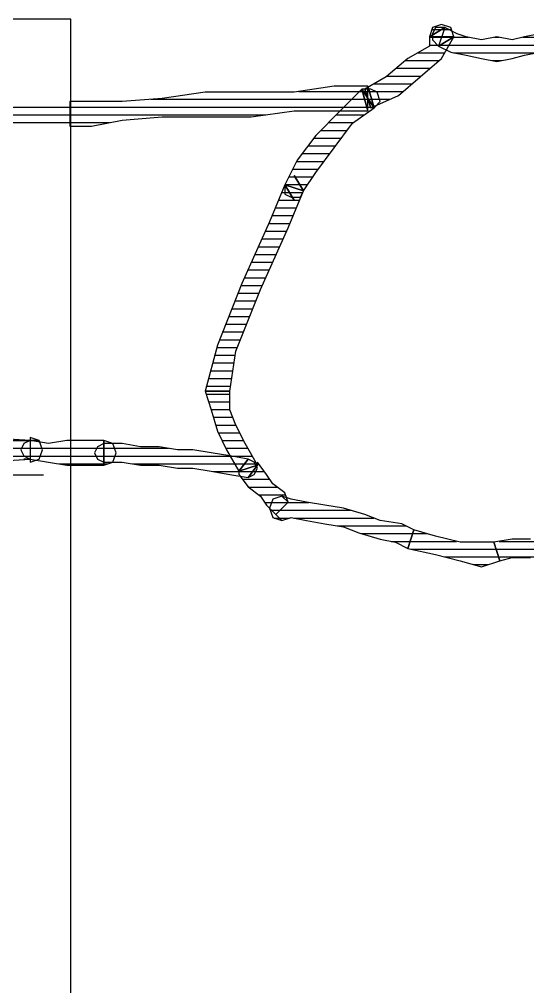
# Model space of a CAD drawing. Header units: millimetres. Extents: x 33350 to 35310, y -217097 to -211540.
# Drawn here: x 34441.02 to 34449.21, y -214511.83 to -214496.24 of the extents above; entities that cross this region are included whole.
import ezdxf

# ---------------------------------------------------------------- set-up
doc = ezdxf.new("R2010")
doc.units = ezdxf.units.MM
doc.header["$LTSCALE"] = 60
doc.header["$MEASUREMENT"] = 0
pattern_1 = [(360, (-5108.51305, -673.59423), (1e-16, 0.125), [25])]

# ---------------------------------------------------------------- blocks, each defined once
blk = doc.blocks.new('by')
at = {"ltscale": 30}
h = blk.add_hatch(dxfattribs=at)
h.set_pattern_fill('DC_LINES', color=256, scale=0.1, style=0)
h.set_pattern_definition(pattern_1)
edge = h.paths.add_edge_path(flags=0)
edge.add_line((6394.273, 2205.086), (6394.471, 2205.036))
edge.add_line((6394.471, 2205.036), (6394.767, 2205.036))
edge.add_line((6394.767, 2205.036), (6394.966, 2205.136))
edge.add_line((6394.966, 2205.136), (6395.262, 2205.434))
edge.add_line((6395.262, 2205.434), (6395.559, 2205.235))
edge.add_line((6395.559, 2205.235), (6395.164, 2204.837))
edge.add_line((6395.164, 2204.837), (6394.767, 2204.738))
edge.add_line((6394.767, 2204.738), (6394.471, 2204.738))
edge.add_line((6394.471, 2204.738), (6394.175, 2204.788))
h = blk.add_hatch(dxfattribs=at)
h.set_pattern_fill('DC_LINES', color=256, scale=0.1, style=0)
h.set_pattern_definition(pattern_1)
edge = h.paths.add_edge_path(flags=0)
edge.add_line((6392.789, 2204.887), (6393.234, 2204.986))
edge.add_line((6393.234, 2204.986), (6393.63, 2205.086))
edge.add_line((6393.63, 2205.086), (6393.976, 2205.185))
edge.add_line((6393.976, 2205.185), (6394.273, 2205.086))
edge.add_line((6394.273, 2205.086), (6394.175, 2204.788))
edge.add_line((6394.175, 2204.788), (6393.976, 2204.788))
edge.add_line((6393.976, 2204.788), (6393.63, 2204.788))
edge.add_line((6393.63, 2204.788), (6393.234, 2204.688))
edge.add_line((6393.234, 2204.688), (6392.887, 2204.589))
h = blk.add_hatch(dxfattribs=at)
h.set_pattern_fill('DC_LINES', color=256, scale=0.1, style=0)
h.set_pattern_definition(pattern_1)
edge = h.paths.add_edge_path(flags=0)
edge.add_line((6390.661, 2204.341), (6390.76, 2204.44))
edge.add_line((6390.76, 2204.44), (6390.909, 2204.39))
edge.add_line((6390.909, 2204.39), (6391.156, 2204.44))
edge.add_line((6391.156, 2204.44), (6391.453, 2204.49))
edge.add_line((6391.453, 2204.49), (6391.75, 2204.539))
edge.add_line((6391.75, 2204.539), (6391.997, 2204.639))
edge.add_line((6391.997, 2204.639), (6392.343, 2204.738))
edge.add_line((6392.343, 2204.738), (6392.591, 2204.788))
edge.add_line((6392.591, 2204.788), (6392.789, 2204.887))
edge.add_line((6392.789, 2204.887), (6392.887, 2204.589))
edge.add_line((6392.887, 2204.589), (6392.69, 2204.49))
edge.add_line((6392.69, 2204.49), (6392.343, 2204.44))
edge.add_line((6392.343, 2204.44), (6392.096, 2204.341))
edge.add_line((6392.096, 2204.341), (6391.75, 2204.241))
edge.add_line((6391.75, 2204.241), (6391.453, 2204.192))
edge.add_line((6391.453, 2204.192), (6391.156, 2204.142))
edge.add_line((6391.156, 2204.142), (6390.909, 2204.092))
edge.add_line((6390.909, 2204.092), (6390.76, 2204.043))
edge.add_line((6390.76, 2204.043), (6390.859, 2204.142))
edge.add_line((6390.859, 2204.142), (6390.76, 2204.043))
edge.add_line((6390.76, 2204.043), (6390.612, 2204.092))
edge.add_line((6390.612, 2204.092), (6390.562, 2204.241))
edge.add_line((6390.562, 2204.241), (6390.612, 2204.39))
edge.add_line((6390.612, 2204.39), (6390.76, 2204.44))
h = blk.add_hatch(dxfattribs=at)
h.set_pattern_fill('DC_LINES', color=256, scale=0.1, style=0)
h.set_pattern_definition(pattern_1)
edge = h.paths.add_edge_path(flags=0)
edge.add_line((6390.068, 2203.645), (6390.068, 2203.695))
edge.add_line((6390.068, 2203.695), (6390.217, 2203.894))
edge.add_line((6390.217, 2203.894), (6390.414, 2204.043))
edge.add_line((6390.414, 2204.043), (6390.513, 2204.192))
edge.add_line((6390.513, 2204.192), (6390.661, 2204.341))
edge.add_line((6390.661, 2204.341), (6390.859, 2204.142))
edge.add_line((6390.859, 2204.142), (6390.809, 2203.993))
edge.add_line((6390.809, 2203.993), (6390.612, 2203.844))
edge.add_line((6390.612, 2203.844), (6390.513, 2203.695))
edge.add_line((6390.513, 2203.695), (6390.365, 2203.496))
edge.add_line((6390.365, 2203.496), (6390.365, 2203.546))
h = blk.add_hatch(dxfattribs=at)
h.set_pattern_fill('DC_LINES', color=256, scale=0.1, style=0)
h.set_pattern_definition(pattern_1)
edge = h.paths.add_edge_path(flags=0)
edge.add_line((6390.068, 2203.645), (6390.217, 2203.447))
edge.add_line((6390.217, 2203.447), (6389.92, 2203.397))
edge.add_line((6389.92, 2203.397), (6389.623, 2203.347))
edge.add_line((6389.623, 2203.347), (6389.326, 2203.298))
edge.add_line((6389.326, 2203.298), (6389.078, 2203.298))
edge.add_line((6389.078, 2203.298), (6388.781, 2203.248))
edge.add_line((6388.781, 2203.248), (6388.484, 2203.248))
edge.add_line((6388.484, 2203.248), (6388.187, 2203.198))
edge.add_line((6388.187, 2203.198), (6387.89, 2203.198))
edge.add_line((6387.89, 2203.198), (6387.89, 2203.496))
edge.add_line((6387.89, 2203.496), (6388.187, 2203.496))
edge.add_line((6388.187, 2203.496), (6388.484, 2203.546))
edge.add_line((6388.484, 2203.546), (6388.781, 2203.546))
edge.add_line((6388.781, 2203.546), (6389.078, 2203.596))
edge.add_line((6389.078, 2203.596), (6389.326, 2203.596))
edge.add_line((6389.326, 2203.596), (6389.623, 2203.645))
edge.add_line((6389.623, 2203.645), (6389.92, 2203.695))
edge.add_line((6389.92, 2203.695), (6390.217, 2203.745))
edge.add_line((6390.217, 2203.745), (6390.365, 2203.546))
edge.add_line((6390.365, 2203.546), (6390.217, 2203.745))
edge.add_line((6390.217, 2203.745), (6390.315, 2203.695))
edge.add_line((6390.315, 2203.695), (6390.365, 2203.596))
edge.add_line((6390.365, 2203.596), (6390.315, 2203.496))
edge.add_line((6390.315, 2203.496), (6390.217, 2203.447))
h = blk.add_hatch(dxfattribs=at)
h.set_pattern_fill('DC_LINES', color=256, scale=0.1, style=0)
h.set_pattern_definition(pattern_1)
edge = h.paths.add_edge_path(flags=0)
edge.add_line((6390.068, 2203.645), (6390.217, 2203.447))
edge.add_line((6390.217, 2203.447), (6389.92, 2203.397))
edge.add_line((6389.92, 2203.397), (6389.623, 2203.347))
edge.add_line((6389.623, 2203.347), (6389.326, 2203.298))
edge.add_line((6389.326, 2203.298), (6389.078, 2203.298))
edge.add_line((6389.078, 2203.298), (6388.781, 2203.248))
edge.add_line((6388.781, 2203.248), (6388.484, 2203.248))
edge.add_line((6388.484, 2203.248), (6388.187, 2203.198))
edge.add_line((6388.187, 2203.198), (6387.89, 2203.198))
edge.add_line((6387.89, 2203.198), (6387.89, 2203.496))
edge.add_line((6387.89, 2203.496), (6388.187, 2203.496))
edge.add_line((6388.187, 2203.496), (6388.484, 2203.546))
edge.add_line((6388.484, 2203.546), (6388.781, 2203.546))
edge.add_line((6388.781, 2203.546), (6389.078, 2203.596))
edge.add_line((6389.078, 2203.596), (6389.326, 2203.596))
edge.add_line((6389.326, 2203.596), (6389.623, 2203.645))
edge.add_line((6389.623, 2203.645), (6389.92, 2203.695))
edge.add_line((6389.92, 2203.695), (6390.217, 2203.745))
edge.add_line((6390.217, 2203.745), (6390.365, 2203.546))
edge.add_line((6390.365, 2203.546), (6390.217, 2203.745))
edge.add_line((6390.217, 2203.745), (6390.315, 2203.695))
edge.add_line((6390.315, 2203.695), (6390.365, 2203.596))
edge.add_line((6390.365, 2203.596), (6390.315, 2203.496))
edge.add_line((6390.315, 2203.496), (6390.217, 2203.447))
h = blk.add_hatch(dxfattribs=at)
h.set_pattern_fill('DC_LINES', color=256, scale=0.1, style=0)
h.set_pattern_definition(pattern_1)
edge = h.paths.add_edge_path(flags=0)
edge.add_line((6389.523, 2202.354), (6389.623, 2202.652))
edge.add_line((6389.623, 2202.652), (6389.721, 2203))
edge.add_line((6389.721, 2203), (6389.87, 2203.298))
edge.add_line((6389.87, 2203.298), (6390.068, 2203.645))
edge.add_line((6390.068, 2203.645), (6390.365, 2203.546))
edge.add_line((6390.365, 2203.546), (6390.167, 2203.198))
edge.add_line((6390.167, 2203.198), (6390.018, 2202.9))
edge.add_line((6390.018, 2202.9), (6389.92, 2202.652))
edge.add_line((6389.92, 2202.652), (6389.92, 2202.354))
h = blk.add_hatch(dxfattribs=at)
h.set_pattern_fill('DC_LINES', color=256, scale=0.1, style=0)
h.set_pattern_definition(pattern_1)
edge = h.paths.add_edge_path(flags=0)
edge.add_line((6389.523, 2202.354), (6389.623, 2202.652))
edge.add_line((6389.623, 2202.652), (6389.721, 2203))
edge.add_line((6389.721, 2203), (6389.87, 2203.298))
edge.add_line((6389.87, 2203.298), (6390.068, 2203.645))
edge.add_line((6390.068, 2203.645), (6390.365, 2203.546))
edge.add_line((6390.365, 2203.546), (6390.167, 2203.198))
edge.add_line((6390.167, 2203.198), (6390.018, 2202.9))
edge.add_line((6390.018, 2202.9), (6389.92, 2202.652))
edge.add_line((6389.92, 2202.652), (6389.92, 2202.354))
h = blk.add_hatch(dxfattribs=at)
h.set_pattern_fill('DC_LINES', color=256, scale=0.1, style=0)
h.set_pattern_definition(pattern_1)
edge = h.paths.add_edge_path(flags=0)
edge.add_line((6389.523, 2202.354), (6389.623, 2202.652))
edge.add_line((6389.623, 2202.652), (6389.721, 2203))
edge.add_line((6389.721, 2203), (6389.87, 2203.298))
edge.add_line((6389.87, 2203.298), (6390.068, 2203.645))
edge.add_line((6390.068, 2203.645), (6390.365, 2203.546))
edge.add_line((6390.365, 2203.546), (6390.167, 2203.198))
edge.add_line((6390.167, 2203.198), (6390.018, 2202.9))
edge.add_line((6390.018, 2202.9), (6389.92, 2202.652))
edge.add_line((6389.92, 2202.652), (6389.92, 2202.354))
h = blk.add_hatch(dxfattribs=at)
h.set_pattern_fill('DC_LINES', color=256, scale=0.1, style=0)
h.set_pattern_definition(pattern_1)
edge = h.paths.add_edge_path(flags=0)
edge.add_line((6386.703, 2203.149), (6385.912, 2203.099))
edge.add_line((6385.912, 2203.099), (6385.17, 2203.099))
edge.add_line((6385.17, 2203.099), (6384.477, 2203.099))
edge.add_line((6384.477, 2203.099), (6383.884, 2203.099))
edge.add_line((6383.884, 2203.099), (6383.339, 2203.149))
edge.add_line((6383.339, 2203.149), (6382.894, 2203.149))
edge.add_line((6382.894, 2203.149), (6382.548, 2203.149))
edge.add_line((6382.548, 2203.149), (6382.349, 2203.198))
edge.add_line((6382.349, 2203.198), (6382.349, 2203.496))
edge.add_line((6382.349, 2203.496), (6382.548, 2203.546))
edge.add_line((6382.548, 2203.546), (6382.894, 2203.546))
edge.add_line((6382.894, 2203.546), (6383.339, 2203.546))
edge.add_line((6383.339, 2203.546), (6383.884, 2203.496))
edge.add_line((6383.884, 2203.496), (6384.477, 2203.496))
edge.add_line((6384.477, 2203.496), (6385.17, 2203.496))
edge.add_line((6385.17, 2203.496), (6385.912, 2203.496))
edge.add_line((6385.912, 2203.496), (6386.703, 2203.447))
edge.add_line((6386.703, 2203.447), (6386.703, 2203.496))
edge.add_line((6386.703, 2203.496), (6386.852, 2203.447))
edge.add_line((6386.852, 2203.447), (6386.901, 2203.298))
edge.add_line((6386.901, 2203.298), (6386.852, 2203.149))
edge.add_line((6386.852, 2203.149), (6386.703, 2203.099))
h = blk.add_hatch(dxfattribs=at)
h.set_pattern_fill('DC_LINES', color=256, scale=0.1, style=0)
h.set_pattern_definition(pattern_1)
edge = h.paths.add_edge_path(flags=0)
edge.add_line((6386.604, 2203.447), (6386.703, 2203.447))
edge.add_line((6386.703, 2203.447), (6387.001, 2203.496))
edge.add_line((6387.001, 2203.496), (6387.297, 2203.546))
edge.add_line((6387.297, 2203.546), (6387.593, 2203.546))
edge.add_line((6387.593, 2203.546), (6387.89, 2203.546))
edge.add_line((6387.89, 2203.546), (6387.89, 2203.149))
edge.add_line((6387.89, 2203.149), (6387.593, 2203.149))
edge.add_line((6387.593, 2203.149), (6387.297, 2203.149))
edge.add_line((6387.297, 2203.149), (6387.001, 2203.198))
edge.add_line((6387.001, 2203.198), (6386.703, 2203.149))
edge.add_line((6386.703, 2203.149), (6386.802, 2203.149))
edge.add_line((6386.802, 2203.149), (6386.703, 2203.149))
edge.add_line((6386.703, 2203.149), (6386.604, 2203.198))
edge.add_line((6386.604, 2203.198), (6386.555, 2203.298))
edge.add_line((6386.555, 2203.298), (6386.604, 2203.397))
edge.add_line((6386.604, 2203.397), (6386.703, 2203.447))
h = blk.add_hatch(dxfattribs=at)
h.set_pattern_fill('DC_LINES', color=256, scale=0.1, style=0)
h.set_pattern_definition(pattern_1)
edge = h.paths.add_edge_path(flags=0)
edge.add_line((6387.89, 2203.198), (6387.89, 2203.149))
edge.add_line((6387.89, 2203.149), (6387.593, 2203.149))
edge.add_line((6387.593, 2203.149), (6387.297, 2203.149))
edge.add_line((6387.297, 2203.149), (6387.001, 2203.198))
edge.add_line((6387.001, 2203.198), (6386.703, 2203.149))
edge.add_line((6386.703, 2203.149), (6386.703, 2203.447))
edge.add_line((6386.703, 2203.447), (6387.001, 2203.496))
edge.add_line((6387.001, 2203.496), (6387.297, 2203.546))
edge.add_line((6387.297, 2203.546), (6387.593, 2203.546))
edge.add_line((6387.593, 2203.546), (6387.89, 2203.546))
edge.add_line((6387.89, 2203.546), (6387.89, 2203.496))
edge.add_line((6387.89, 2203.496), (6387.89, 2203.546))
edge.add_line((6387.89, 2203.546), (6388.039, 2203.496))
edge.add_line((6388.039, 2203.496), (6388.089, 2203.347))
edge.add_line((6388.089, 2203.347), (6388.039, 2203.198))
edge.add_line((6388.039, 2203.198), (6387.89, 2203.149))
h = blk.add_hatch(dxfattribs=at)
h.set_pattern_fill('DC_LINES', color=256, scale=0.1, style=0)
h.set_pattern_definition(pattern_1)
edge = h.paths.add_edge_path(flags=0)
edge.add_line((6390.809, 2199.026), (6390.562, 2199.622))
edge.add_line((6390.562, 2199.622), (6390.117, 2200.615))
edge.add_line((6390.117, 2200.615), (6389.721, 2201.609))
edge.add_line((6389.721, 2201.609), (6389.523, 2202.354))
edge.add_line((6389.523, 2202.354), (6389.92, 2202.354))
edge.add_line((6389.92, 2202.354), (6390.018, 2201.708))
edge.add_line((6390.018, 2201.708), (6390.414, 2200.714))
edge.add_line((6390.414, 2200.714), (6390.859, 2199.721))
edge.add_line((6390.859, 2199.721), (6391.107, 2199.125))
h = blk.add_hatch(dxfattribs=at)
h.set_pattern_fill('DC_LINES', color=256, scale=0.1, style=0)
h.set_pattern_definition(pattern_1)
edge = h.paths.add_edge_path(flags=0)
edge.add_line((6390.809, 2199.026), (6390.562, 2199.622))
edge.add_line((6390.562, 2199.622), (6390.117, 2200.615))
edge.add_line((6390.117, 2200.615), (6389.721, 2201.609))
edge.add_line((6389.721, 2201.609), (6389.523, 2202.354))
edge.add_line((6389.523, 2202.354), (6389.92, 2202.354))
edge.add_line((6389.92, 2202.354), (6390.018, 2201.708))
edge.add_line((6390.018, 2201.708), (6390.414, 2200.714))
edge.add_line((6390.414, 2200.714), (6390.859, 2199.721))
edge.add_line((6390.859, 2199.721), (6391.107, 2199.125))
h = blk.add_hatch(dxfattribs=at)
h.set_pattern_fill('DC_LINES', color=256, scale=0.1, style=0)
h.set_pattern_definition(pattern_1)
edge = h.paths.add_edge_path(flags=0)
edge.add_line((6390.958, 2198.877), (6391.107, 2199.125))
edge.add_line((6391.107, 2199.125), (6391.304, 2198.827))
edge.add_line((6391.304, 2198.827), (6391.601, 2198.43))
edge.add_line((6391.601, 2198.43), (6391.898, 2198.032))
edge.add_line((6391.898, 2198.032), (6392.245, 2197.784))
edge.add_line((6392.245, 2197.784), (6392.047, 2197.486))
edge.add_line((6392.047, 2197.486), (6391.7, 2197.833))
edge.add_line((6391.7, 2197.833), (6391.304, 2198.231))
edge.add_line((6391.304, 2198.231), (6391.008, 2198.628))
edge.add_line((6391.008, 2198.628), (6390.809, 2199.026))
edge.add_line((6390.809, 2199.026), (6390.958, 2199.274))
edge.add_line((6390.958, 2199.274), (6390.809, 2199.026))
edge.add_line((6390.809, 2199.026), (6390.809, 2199.175))
edge.add_line((6390.809, 2199.175), (6390.909, 2199.224))
edge.add_line((6390.909, 2199.224), (6391.057, 2199.224))
edge.add_line((6391.057, 2199.224), (6391.107, 2199.125))
h = blk.add_hatch(dxfattribs=at)
h.set_pattern_fill('DC_LINES', color=256, scale=0.1, style=0)
h.set_pattern_definition(pattern_1)
edge = h.paths.add_edge_path(flags=0)
edge.add_line((6392.096, 2197.486), (6392.047, 2197.486))
edge.add_line((6392.047, 2197.486), (6391.7, 2197.833))
edge.add_line((6391.7, 2197.833), (6391.304, 2198.231))
edge.add_line((6391.304, 2198.231), (6391.008, 2198.628))
edge.add_line((6391.008, 2198.628), (6390.809, 2199.026))
edge.add_line((6390.809, 2199.026), (6391.107, 2199.125))
edge.add_line((6391.107, 2199.125), (6391.304, 2198.827))
edge.add_line((6391.304, 2198.827), (6391.601, 2198.43))
edge.add_line((6391.601, 2198.43), (6391.898, 2198.032))
edge.add_line((6391.898, 2198.032), (6392.245, 2197.784))
edge.add_line((6392.245, 2197.784), (6392.195, 2197.784))
h = blk.add_hatch(dxfattribs=at)
h.set_pattern_fill('DC_LINES', color=256, scale=0.1, style=0)
h.set_pattern_definition(pattern_1)
edge = h.paths.add_edge_path(flags=0)
edge.add_line((6392.145, 2197.833), (6392.047, 2197.486))
edge.add_line((6392.047, 2197.486), (6391.7, 2197.833))
edge.add_line((6391.7, 2197.833), (6391.304, 2198.231))
edge.add_line((6391.304, 2198.231), (6391.008, 2198.628))
edge.add_line((6391.008, 2198.628), (6390.809, 2199.026))
edge.add_line((6390.809, 2199.026), (6391.107, 2199.125))
edge.add_line((6391.107, 2199.125), (6391.304, 2198.827))
edge.add_line((6391.304, 2198.827), (6391.601, 2198.43))
edge.add_line((6391.601, 2198.43), (6391.898, 2198.032))
edge.add_line((6391.898, 2198.032), (6392.245, 2197.784))
edge.add_line((6392.245, 2197.784), (6392.145, 2197.436))
edge.add_line((6392.145, 2197.436), (6392.245, 2197.784))
edge.add_line((6392.245, 2197.784), (6392.343, 2197.684))
edge.add_line((6392.343, 2197.684), (6392.294, 2197.535))
edge.add_line((6392.294, 2197.535), (6392.195, 2197.486))
edge.add_line((6392.195, 2197.486), (6392.047, 2197.486))
h = blk.add_hatch(dxfattribs=at)
h.set_pattern_fill('DC_LINES', color=256, scale=0.1, style=0)
h.set_pattern_definition(pattern_1)
edge = h.paths.add_edge_path(flags=0)
edge.add_line((6385.615, 2198.082), (6385.912, 2198.082))
edge.add_line((6385.912, 2198.082), (6386.209, 2198.032))
edge.add_line((6386.209, 2198.032), (6386.456, 2198.082))
edge.add_line((6386.456, 2198.082), (6386.703, 2198.082))
edge.add_line((6386.703, 2198.082), (6386.901, 2198.082))
edge.add_line((6386.901, 2198.082), (6387.099, 2198.082))
edge.add_line((6387.099, 2198.082), (6387.248, 2198.082))
edge.add_line((6387.248, 2198.082), (6387.346, 2198.082))
edge.add_line((6387.346, 2198.082), (6387.346, 2197.684))
edge.add_line((6387.346, 2197.684), (6387.248, 2197.684))
edge.add_line((6387.248, 2197.684), (6387.099, 2197.684))
edge.add_line((6387.099, 2197.684), (6386.901, 2197.684))
edge.add_line((6386.901, 2197.684), (6386.703, 2197.684))
edge.add_line((6386.703, 2197.684), (6386.456, 2197.684))
edge.add_line((6386.456, 2197.684), (6386.209, 2197.734))
edge.add_line((6386.209, 2197.734), (6385.912, 2197.784))
edge.add_line((6385.912, 2197.784), (6385.615, 2197.784))
edge.add_line((6385.615, 2197.784), (6385.615, 2197.734))
edge.add_line((6385.615, 2197.734), (6385.467, 2197.784))
edge.add_line((6385.467, 2197.784), (6385.417, 2197.933))
edge.add_line((6385.417, 2197.933), (6385.467, 2198.082))
edge.add_line((6385.467, 2198.082), (6385.615, 2198.131))
h = blk.add_hatch(dxfattribs=at)
h.set_pattern_fill('DC_LINES', color=256, scale=0.1, style=0)
h.set_pattern_definition(pattern_1)
edge = h.paths.add_edge_path(flags=0)
edge.add_line((6387.346, 2198.082), (6387.693, 2198.082))
edge.add_line((6387.693, 2198.082), (6388.187, 2197.982))
edge.add_line((6388.187, 2197.982), (6388.831, 2197.933))
edge.add_line((6388.831, 2197.933), (6389.523, 2197.933))
edge.add_line((6389.523, 2197.933), (6390.265, 2197.933))
edge.add_line((6390.265, 2197.933), (6390.958, 2197.833))
edge.add_line((6390.958, 2197.833), (6391.601, 2197.833))
edge.add_line((6391.601, 2197.833), (6392.145, 2197.833))
edge.add_line((6392.145, 2197.833), (6392.145, 2197.436))
edge.add_line((6392.145, 2197.436), (6391.601, 2197.436))
edge.add_line((6391.601, 2197.436), (6390.958, 2197.535))
edge.add_line((6390.958, 2197.535), (6390.265, 2197.535))
edge.add_line((6390.265, 2197.535), (6389.523, 2197.535))
edge.add_line((6389.523, 2197.535), (6388.831, 2197.635))
edge.add_line((6388.831, 2197.635), (6388.187, 2197.684))
edge.add_line((6388.187, 2197.684), (6387.693, 2197.684))
edge.add_line((6387.693, 2197.684), (6387.346, 2197.684))
h = blk.add_hatch(dxfattribs=at)
h.set_pattern_fill('DC_LINES', color=256, scale=0.1, style=0)
h.set_pattern_definition(pattern_1)
edge = h.paths.add_edge_path(flags=0)
edge.add_line((6392.245, 2197.784), (6392.195, 2197.784))
edge.add_line((6392.195, 2197.784), (6392.64, 2197.585))
edge.add_line((6392.64, 2197.585), (6392.987, 2197.287))
edge.add_line((6392.987, 2197.287), (6393.333, 2196.989))
edge.add_line((6393.333, 2196.989), (6393.531, 2196.641))
edge.add_line((6393.531, 2196.641), (6393.135, 2196.641))
edge.add_line((6393.135, 2196.641), (6393.135, 2196.79))
edge.add_line((6393.135, 2196.79), (6392.789, 2196.989))
edge.add_line((6392.789, 2196.989), (6392.442, 2197.287))
edge.add_line((6392.442, 2197.287), (6392.096, 2197.486))
edge.add_line((6392.096, 2197.486), (6392.047, 2197.486))
h = blk.add_hatch(dxfattribs=at)
h.set_pattern_fill('DC_LINES', color=256, scale=0.1, style=0)
h.set_pattern_definition(pattern_1)
edge = h.paths.add_edge_path(flags=0)
edge.add_line((6393.383, 2196.492), (6393.135, 2196.641))
edge.add_line((6393.135, 2196.641), (6393.135, 2196.79))
edge.add_line((6393.135, 2196.79), (6392.789, 2196.989))
edge.add_line((6392.789, 2196.989), (6392.442, 2197.287))
edge.add_line((6392.442, 2197.287), (6392.096, 2197.486))
edge.add_line((6392.096, 2197.486), (6392.195, 2197.784))
edge.add_line((6392.195, 2197.784), (6392.64, 2197.585))
edge.add_line((6392.64, 2197.585), (6392.987, 2197.287))
edge.add_line((6392.987, 2197.287), (6393.333, 2196.989))
edge.add_line((6393.333, 2196.989), (6393.531, 2196.641))
edge.add_line((6393.531, 2196.641), (6393.284, 2196.79))
edge.add_line((6393.284, 2196.79), (6393.531, 2196.641))
edge.add_line((6393.531, 2196.641), (6393.481, 2196.492))
edge.add_line((6393.481, 2196.492), (6393.333, 2196.443))
edge.add_line((6393.333, 2196.443), (6393.184, 2196.492))
edge.add_line((6393.184, 2196.492), (6393.135, 2196.641))
h = blk.add_hatch(dxfattribs=at)
h.set_pattern_fill('DC_LINES', color=256, scale=0.1, style=0)
h.set_pattern_definition(pattern_1)
edge = h.paths.add_edge_path(flags=0)
edge.add_line((6393.531, 2196.641), (6393.284, 2196.79))
edge.add_line((6393.284, 2196.79), (6393.481, 2196.89))
edge.add_line((6393.481, 2196.89), (6393.729, 2196.939))
edge.add_line((6393.729, 2196.939), (6393.976, 2196.989))
edge.add_line((6393.976, 2196.989), (6394.223, 2197.039))
edge.add_line((6394.223, 2197.039), (6394.471, 2196.989))
edge.add_line((6394.471, 2196.989), (6394.669, 2196.939))
edge.add_line((6394.669, 2196.939), (6394.916, 2196.89))
edge.add_line((6394.916, 2196.89), (6395.164, 2196.84))
edge.add_line((6395.164, 2196.84), (6395.064, 2196.542))
edge.add_line((6395.064, 2196.542), (6394.916, 2196.592))
edge.add_line((6394.916, 2196.592), (6394.669, 2196.641))
edge.add_line((6394.669, 2196.641), (6394.471, 2196.691))
edge.add_line((6394.471, 2196.691), (6394.223, 2196.641))
edge.add_line((6394.223, 2196.641), (6393.976, 2196.691))
edge.add_line((6393.976, 2196.691), (6393.729, 2196.641))
edge.add_line((6393.729, 2196.641), (6393.581, 2196.592))
edge.add_line((6393.581, 2196.592), (6393.383, 2196.492))
edge.add_line((6393.383, 2196.492), (6393.135, 2196.641))
edge.add_line((6393.135, 2196.641), (6393.383, 2196.492))
edge.add_line((6393.383, 2196.492), (6393.234, 2196.492))
edge.add_line((6393.234, 2196.492), (6393.184, 2196.592))
edge.add_line((6393.184, 2196.592), (6393.184, 2196.691))
edge.add_line((6393.184, 2196.691), (6393.284, 2196.79))
h = blk.add_hatch(dxfattribs=at)
h.set_pattern_fill('DC_LINES', color=256, scale=0.1, style=0)
h.set_pattern_definition(pattern_1)
edge = h.paths.add_edge_path(flags=0)
edge.add_line((6395.114, 2196.492), (6395.064, 2196.542))
edge.add_line((6395.064, 2196.542), (6394.916, 2196.592))
edge.add_line((6394.916, 2196.592), (6394.669, 2196.641))
edge.add_line((6394.669, 2196.641), (6394.471, 2196.691))
edge.add_line((6394.471, 2196.691), (6394.223, 2196.641))
edge.add_line((6394.223, 2196.641), (6393.976, 2196.691))
edge.add_line((6393.976, 2196.691), (6393.729, 2196.641))
edge.add_line((6393.729, 2196.641), (6393.581, 2196.592))
edge.add_line((6393.581, 2196.592), (6393.383, 2196.492))
edge.add_line((6393.383, 2196.492), (6393.284, 2196.79))
edge.add_line((6393.284, 2196.79), (6393.481, 2196.89))
edge.add_line((6393.481, 2196.89), (6393.729, 2196.939))
edge.add_line((6393.729, 2196.939), (6393.976, 2196.989))
edge.add_line((6393.976, 2196.989), (6394.223, 2197.039))
edge.add_line((6394.223, 2197.039), (6394.471, 2196.989))
edge.add_line((6394.471, 2196.989), (6394.669, 2196.939))
edge.add_line((6394.669, 2196.939), (6394.916, 2196.89))
edge.add_line((6394.916, 2196.89), (6395.164, 2196.84))
edge.add_line((6395.164, 2196.84), (6395.114, 2196.89))
edge.add_line((6395.114, 2196.89), (6395.164, 2196.84))
edge.add_line((6395.164, 2196.84), (6395.262, 2196.741))
edge.add_line((6395.262, 2196.741), (6395.262, 2196.641))
edge.add_line((6395.262, 2196.641), (6395.213, 2196.542))
edge.add_line((6395.213, 2196.542), (6395.064, 2196.542))
for p, q in [((6393.234, 2204.986, -4.505), (6393.63, 2205.086, -4.505)), ((6393.63, 2205.086, -4.505), (6393.976, 2205.185, -4.505)), ((6393.976, 2205.185, -4.505), (6394.273, 2205.086, -4.505)), ((6394.175, 2204.788, -4.505), (6394.273, 2205.086, -4.505)), ((6394.273, 2205.086, -4.505), (6394.175, 2204.788, -4.505)), ((6394.273, 2205.086, -4.505), (6394.273, 2205.086, -4.505)), ((6394.273, 2205.086, -4.505), (6394.471, 2205.036, -4.505)), ((6394.273, 2205.086, -4.505), (6394.273, 2205.086, -4.505)), ((6392.789, 2204.887, -4.505), (6393.234, 2204.986, -4.505)), ((6394.471, 2205.036, -4.505), (6394.767, 2205.036, -4.505)), ((6391.997, 2204.639, -4.505), (6392.343, 2204.738, -4.505)), ((6392.343, 2204.738, -4.505), (6392.591, 2204.788, -4.505)), ((6392.591, 2204.788, -4.505), (6392.789, 2204.887, -4.505)), ((6392.789, 2204.887, -4.505), (6392.789, 2204.887, -4.505)), ((6392.887, 2204.589, -4.505), (6392.789, 2204.887, -4.505)), ((6392.789, 2204.887, -4.505), (6392.789, 2204.887, -4.505)), ((6392.789, 2204.887, -4.505), (6392.887, 2204.589, -4.505)), ((6393.63, 2204.788, -4.505), (6393.234, 2204.688, -4.505)), ((6393.976, 2204.788, -4.505), (6393.63, 2204.788, -4.505)), ((6394.175, 2204.788, -4.505), (6393.976, 2204.788, -4.505)), ((6394.471, 2204.738, -4.505), (6394.175, 2204.788, -4.505)), ((6394.175, 2204.788, -4.505), (6394.175, 2204.788, -4.505)), ((6394.767, 2204.738, -4.505), (6394.471, 2204.738, -4.505)), ((6391.75, 2204.539, -4.505), (6391.997, 2204.639, -4.505)), ((6392.887, 2204.589, -4.505), (6392.69, 2204.49, -4.505)), ((6393.234, 2204.688, -4.505), (6392.887, 2204.589, -4.505)), ((6392.887, 2204.589, -4.505), (6392.887, 2204.589, -4.505)), ((6390.612, 2204.39, -4.505), (6390.76, 2204.44, -4.505)), ((6390.661, 2204.341, -4.505), (6390.76, 2204.44, -4.505)), ((6390.76, 2204.44, -4.505), (6390.661, 2204.341, -4.505)), ((6390.76, 2204.44, -4.505), (6390.909, 2204.39, -4.505)), ((6390.909, 2204.39, -4.505), (6391.156, 2204.44, -4.505)), ((6391.156, 2204.44, -4.505), (6391.453, 2204.49, -4.505)), ((6391.453, 2204.49, -4.505), (6391.75, 2204.539, -4.505)), ((6392.343, 2204.44, -4.505), (6392.096, 2204.341, -4.505)), ((6392.69, 2204.49, -4.505), (6392.343, 2204.44, -4.505)), ((6390.513, 2204.192, -4.505), (6390.661, 2204.341, -4.505)), ((6390.562, 2204.241, -4.505), (6390.612, 2204.39, -4.505)), ((6390.661, 2204.341, -4.505), (6390.859, 2204.142, -4.505)), ((6390.661, 2204.341, -4.505), (6390.661, 2204.341, -4.505)), ((6392.096, 2204.341, -4.505), (6391.75, 2204.241, -4.505)), ((6390.414, 2204.043, -4.505), (6390.513, 2204.192, -4.505)), ((6390.612, 2204.092, -4.505), (6390.562, 2204.241, -4.505)), ((6390.76, 2204.043, -4.505), (6390.859, 2204.142, -4.505)), ((6390.859, 2204.142, -4.505), (6390.76, 2204.043, -4.505)), ((6390.859, 2204.142, -4.505), (6390.809, 2203.993, -4.505)), ((6391.156, 2204.142, -4.505), (6390.909, 2204.092, -4.505)), ((6391.453, 2204.192, -4.505), (6391.156, 2204.142, -4.505)), ((6391.75, 2204.241, -4.505), (6391.453, 2204.192, -4.505)), ((6390.217, 2203.894, -4.505), (6390.414, 2204.043, -4.505)), ((6390.76, 2204.043, -4.505), (6390.612, 2204.092, -4.505)), ((6390.809, 2203.993, -4.505), (6390.612, 2203.844, -4.505)), ((6390.909, 2204.092, -4.505), (6390.76, 2204.043, -4.505)), ((6390.068, 2203.695, -4.505), (6390.217, 2203.894, -4.505)), ((6390.612, 2203.844, -4.505), (6390.513, 2203.695, -4.505)), ((6380.074, 2203.701, -4.505), (6386.918, 2203.701, -4.505)), ((6389.326, 2203.596, -4.505), (6389.623, 2203.645, -4.505)), ((6389.326, 2203.596, -4.505), (6389.623, 2203.645, -4.505)), ((6389.623, 2203.645, -4.505), (6389.92, 2203.695, -4.505)), ((6389.623, 2203.645, -4.505), (6389.92, 2203.695, -4.505)), ((6389.87, 2203.298, -4.505), (6390.068, 2203.645, -4.505)), ((6389.87, 2203.298, -4.505), (6390.068, 2203.645, -4.505)), ((6389.87, 2203.298, -4.505), (6390.068, 2203.645, -4.505)), ((6389.92, 2203.695, -4.505), (6390.217, 2203.745, -4.505)), ((6389.92, 2203.695, -4.505), (6390.217, 2203.745, -4.505)), ((6390.068, 2203.645, -4.505), (6390.068, 2203.695, -4.505)), ((6390.068, 2203.645, -4.505), (6390.217, 2203.447, -4.505)), ((6390.217, 2203.447, -4.505), (6390.068, 2203.645, -4.505)), ((6390.068, 2203.645, -4.505), (6390.068, 2203.645, -4.505)), ((6390.068, 2203.645, -4.505), (6390.217, 2203.447, -4.505)), ((6390.217, 2203.447, -4.505), (6390.068, 2203.645, -4.505)), ((6390.068, 2203.645, -4.505), (6390.068, 2203.645, -4.505)), ((6390.365, 2203.546, -4.505), (6390.068, 2203.645, -4.505)), ((6390.068, 2203.645, -4.505), (6390.068, 2203.645, -4.505)), ((6390.068, 2203.645, -4.505), (6390.365, 2203.546, -4.505)), ((6390.068, 2203.645, -4.505), (6390.365, 2203.546, -4.505)), ((6390.068, 2203.645, -4.505), (6390.365, 2203.546, -4.505)), ((6390.217, 2203.745, -4.505), (6390.365, 2203.546, -4.505)), ((6390.365, 2203.546, -4.505), (6390.217, 2203.745, -4.505)), ((6390.217, 2203.745, -4.505), (6390.315, 2203.695, -4.505)), ((6390.217, 2203.745, -4.505), (6390.365, 2203.546, -4.505)), ((6390.365, 2203.546, -4.505), (6390.217, 2203.745, -4.505)), ((6390.217, 2203.745, -4.505), (6390.315, 2203.695, -4.505)), ((6390.315, 2203.695, -4.505), (6390.365, 2203.596, -4.505)), ((6390.315, 2203.695, -4.505), (6390.365, 2203.596, -4.505)), ((6390.513, 2203.695, -4.505), (6390.365, 2203.496, -4.505)), ((6385.912, 2203.496, -4.505), (6386.703, 2203.447, -4.505)), ((6386.703, 2203.447, -4.505), (6386.703, 2203.496, -4.505)), ((6386.703, 2203.496, -4.505), (6386.852, 2203.447, -4.505)), ((6386.703, 2203.447, -4.505), (6387.001, 2203.496, -4.505)), ((6386.703, 2203.447, -4.505), (6387.001, 2203.496, -4.505)), ((6387.001, 2203.496, -4.505), (6387.297, 2203.546, -4.505)), ((6387.001, 2203.496, -4.505), (6387.297, 2203.546, -4.505)), ((6387.297, 2203.546, -4.505), (6387.593, 2203.546, -4.505)), ((6387.297, 2203.546, -4.505), (6387.593, 2203.546, -4.505)), ((6387.593, 2203.546, -4.505), (6387.89, 2203.546, -4.505)), ((6387.593, 2203.546, -4.505), (6387.89, 2203.546, -4.505)), ((6387.792, 2203.447, -4.505), (6387.89, 2203.496, -4.505)), ((6387.89, 2203.546, -4.505), (6387.89, 2203.496, -4.505)), ((6387.89, 2203.496, -4.505), (6387.89, 2203.546, -4.505)), ((6387.89, 2203.546, -4.505), (6388.039, 2203.496, -4.505)), ((6387.89, 2203.546, -4.505), (6387.89, 2203.149, -4.505)), ((6387.89, 2203.198, -4.505), (6387.89, 2203.496, -4.505)), ((6387.89, 2203.496, -4.505), (6388.187, 2203.496, -4.505)), ((6387.89, 2203.198, -4.505), (6387.89, 2203.496, -4.505)), ((6387.89, 2203.496, -4.505), (6388.187, 2203.496, -4.505)), ((6387.89, 2203.496, -4.505), (6387.89, 2203.198, -4.505)), ((6388.039, 2203.496, -4.505), (6388.089, 2203.347, -4.505)), ((6388.187, 2203.496, -4.505), (6388.484, 2203.546, -4.505)), ((6388.187, 2203.496, -4.505), (6388.484, 2203.546, -4.505)), ((6388.484, 2203.546, -4.505), (6388.781, 2203.546, -4.505)), ((6388.484, 2203.546, -4.505), (6388.781, 2203.546, -4.505)), ((6388.781, 2203.546, -4.505), (6389.078, 2203.596, -4.505)), ((6388.781, 2203.546, -4.505), (6389.078, 2203.596, -4.505)), ((6389.078, 2203.596, -4.505), (6389.326, 2203.596, -4.505)), ((6389.078, 2203.596, -4.505), (6389.326, 2203.596, -4.505)), ((6390.365, 2203.546, -4.505), (6390.167, 2203.198, -4.505)), ((6390.365, 2203.546, -4.505), (6390.167, 2203.198, -4.505)), ((6390.365, 2203.546, -4.505), (6390.167, 2203.198, -4.505)), ((6390.315, 2203.496, -4.505), (6390.217, 2203.447, -4.505)), ((6390.315, 2203.496, -4.505), (6390.217, 2203.447, -4.505)), ((6390.365, 2203.596, -4.505), (6390.315, 2203.496, -4.505)), ((6390.365, 2203.596, -4.505), (6390.315, 2203.496, -4.505)), ((6390.365, 2203.496, -4.505), (6390.365, 2203.546, -4.505)), ((6386.555, 2203.298, -4.505), (6386.604, 2203.397, -4.505)), ((6386.604, 2203.447, -4.505), (6386.703, 2203.447, -4.505)), ((6386.604, 2203.397, -4.505), (6386.703, 2203.447, -4.505)), ((6386.703, 2203.447, -4.505), (6386.604, 2203.447, -4.505)), ((6386.604, 2203.447, -4.505), (6386.604, 2203.447, -4.505)), ((6386.703, 2203.447, -4.505), (6386.703, 2203.447, -4.505)), ((6386.703, 2203.149, -4.505), (6386.703, 2203.447, -4.505)), ((6386.852, 2203.447, -4.505), (6386.901, 2203.298, -4.505)), ((6387.742, 2203.347, -4.505), (6387.792, 2203.447, -4.505)), ((6387.792, 2203.248, -4.505), (6387.742, 2203.347, -4.505)), ((6388.089, 2203.347, -4.505), (6388.039, 2203.198, -4.505)), ((6389.623, 2203.347, -4.505), (6389.326, 2203.298, -4.505)), ((6389.623, 2203.347, -4.505), (6389.326, 2203.298, -4.505)), ((6389.92, 2203.397, -4.505), (6389.623, 2203.347, -4.505)), ((6389.92, 2203.397, -4.505), (6389.623, 2203.347, -4.505)), ((6390.217, 2203.447, -4.505), (6389.92, 2203.397, -4.505)), ((6390.217, 2203.447, -4.505), (6389.92, 2203.397, -4.505)), ((6386.604, 2203.198, -4.505), (6386.555, 2203.298, -4.505)), ((6386.703, 2203.149, -4.505), (6386.604, 2203.198, -4.505)), ((6387.001, 2203.198, -4.505), (6386.703, 2203.149, -4.505)), ((6387.001, 2203.198, -4.505), (6386.703, 2203.149, -4.505)), ((6386.901, 2203.298, -4.505), (6386.852, 2203.149, -4.505)), ((6387.297, 2203.149, -4.505), (6387.001, 2203.198, -4.505)), ((6387.297, 2203.149, -4.505), (6387.001, 2203.198, -4.505)), ((6387.89, 2203.198, -4.505), (6387.792, 2203.248, -4.505)), ((6388.187, 2203.198, -4.505), (6387.89, 2203.198, -4.505)), ((6388.187, 2203.198, -4.505), (6387.89, 2203.198, -4.505)), ((6387.89, 2203.198, -4.505), (6387.89, 2203.198, -4.505)), ((6387.89, 2203.198, -4.505), (6387.89, 2203.149, -4.505)), ((6388.039, 2203.198, -4.505), (6387.89, 2203.149, -4.505)), ((6387.89, 2203.149, -4.505), (6387.89, 2203.198, -4.505)), ((6387.89, 2203.198, -4.505), (6387.89, 2203.198, -4.505)), ((6388.484, 2203.248, -4.505), (6388.187, 2203.198, -4.505)), ((6388.484, 2203.248, -4.505), (6388.187, 2203.198, -4.505)), ((6388.781, 2203.248, -4.505), (6388.484, 2203.248, -4.505)), ((6388.781, 2203.248, -4.505), (6388.484, 2203.248, -4.505)), ((6389.078, 2203.298, -4.505), (6388.781, 2203.248, -4.505)), ((6389.078, 2203.298, -4.505), (6388.781, 2203.248, -4.505)), ((6389.326, 2203.298, -4.505), (6389.078, 2203.298, -4.505)), ((6389.326, 2203.298, -4.505), (6389.078, 2203.298, -4.505)), ((6389.721, 2203, -4.505), (6389.87, 2203.298, -4.505)), ((6389.721, 2203, -4.505), (6389.87, 2203.298, -4.505)), ((6389.721, 2203, -4.505), (6389.87, 2203.298, -4.505)), ((6390.167, 2203.198, -4.505), (6390.018, 2202.9, -4.505)), ((6390.167, 2203.198, -4.505), (6390.018, 2202.9, -4.505)), ((6390.167, 2203.198, -4.505), (6390.018, 2202.9, -4.505)), ((6386.703, 2203.149, -4.505), (6385.912, 2203.099, -4.505)), ((6386.703, 2203.149, -4.505), (6386.703, 2203.149, -4.505)), ((6386.852, 2203.149, -4.505), (6386.703, 2203.099, -4.505)), ((6386.703, 2203.099, -4.505), (6386.703, 2203.149, -4.505)), ((6386.703, 2203.149, -4.505), (6386.703, 2203.149, -4.505)), ((6386.703, 2203.149, -4.505), (6386.802, 2203.149, -4.505)), ((6386.802, 2203.149, -4.505), (6386.703, 2203.149, -4.505)), ((6387.593, 2203.149, -4.505), (6387.297, 2203.149, -4.505)), ((6387.593, 2203.149, -4.505), (6387.297, 2203.149, -4.505)), ((6387.89, 2203.149, -4.505), (6387.593, 2203.149, -4.505)), ((6387.89, 2203.149, -4.505), (6387.593, 2203.149, -4.505)), ((6389.623, 2202.652, -4.505), (6389.721, 2203, -4.505)), ((6389.623, 2202.652, -4.505), (6389.721, 2203, -4.505)), ((6389.623, 2202.652, -4.505), (6389.721, 2203, -4.505)), ((6390.018, 2202.9, -4.505), (6389.92, 2202.652, -4.505)), ((6390.018, 2202.9, -4.505), (6389.92, 2202.652, -4.505)), ((6390.018, 2202.9, -4.505), (6389.92, 2202.652, -4.505)), ((6389.523, 2202.354, -4.505), (6389.623, 2202.652, -4.505)), ((6389.523, 2202.354, -4.505), (6389.623, 2202.652, -4.505)), ((6389.523, 2202.354, -4.505), (6389.623, 2202.652, -4.505)), ((6389.92, 2202.652, -4.505), (6389.92, 2202.354, -4.505)), ((6389.92, 2202.652, -4.505), (6389.92, 2202.354, -4.505)), ((6389.92, 2202.652, -4.505), (6389.92, 2202.354, -4.505)), ((6389.721, 2201.609, -4.505), (6389.523, 2202.354, -4.505)), ((6389.523, 2202.354, -4.505), (6389.92, 2202.354, -4.505)), ((6389.721, 2201.609, -4.505), (6389.523, 2202.354, -4.505)), ((6389.523, 2202.354, -4.505), (6389.92, 2202.354, -4.505)), ((6389.523, 2202.354, -4.505), (6389.523, 2202.354, -4.505)), ((6389.92, 2202.354, -4.505), (6389.523, 2202.354, -4.505)), ((6389.523, 2202.354, -4.505), (6389.523, 2202.354, -4.505)), ((6389.523, 2202.354, -4.505), (6389.523, 2202.354, -4.505)), ((6389.92, 2202.354, -4.505), (6389.523, 2202.354, -4.505)), ((6389.523, 2202.354, -4.505), (6389.523, 2202.354, -4.505)), ((6389.92, 2202.354, -4.505), (6389.523, 2202.354, -4.505)), ((6389.523, 2202.354, -4.505), (6389.523, 2202.354, -4.505)), ((6389.92, 2202.354, -4.505), (6390.018, 2201.708, -4.505)), ((6389.92, 2202.354, -4.505), (6390.018, 2201.708, -4.505)), ((6389.92, 2202.354, -4.505), (6389.92, 2202.354, -4.505)), ((6389.92, 2202.354, -4.505), (6389.92, 2202.354, -4.505)), ((6390.018, 2201.708, -4.505), (6390.414, 2200.714, -4.505)), ((6390.018, 2201.708, -4.505), (6390.414, 2200.714, -4.505)), ((6390.117, 2200.615, -4.505), (6389.721, 2201.609, -4.505)), ((6390.117, 2200.615, -4.505), (6389.721, 2201.609, -4.505)), ((6390.414, 2200.714, -4.505), (6390.859, 2199.721, -4.505)), ((6390.414, 2200.714, -4.505), (6390.859, 2199.721, -4.505)), ((6390.562, 2199.622, -4.505), (6390.117, 2200.615, -4.505)), ((6390.562, 2199.622, -4.505), (6390.117, 2200.615, -4.505)), ((6390.809, 2199.026, -4.505), (6390.562, 2199.622, -4.505)), ((6390.809, 2199.026, -4.505), (6390.562, 2199.622, -4.505)), ((6390.859, 2199.721, -4.505), (6391.107, 2199.125, -4.505)), ((6390.859, 2199.721, -4.505), (6391.107, 2199.125, -4.505)), ((6390.809, 2199.026, -4.505), (6390.958, 2199.274, -4.505)), ((6390.958, 2199.274, -4.505), (6390.809, 2199.026, -4.505)), ((6390.809, 2199.175, -4.505), (6390.909, 2199.224, -4.505)), ((6390.809, 2199.026, -4.505), (6390.809, 2199.175, -4.505)), ((6390.809, 2199.026, -4.505), (6391.107, 2199.125, -4.505)), ((6390.809, 2199.026, -4.505), (6391.107, 2199.125, -4.505)), ((6391.107, 2199.125, -4.505), (6390.809, 2199.026, -4.505)), ((6391.107, 2199.125, -4.505), (6390.809, 2199.026, -4.505)), ((6390.909, 2199.224, -4.505), (6391.057, 2199.224, -4.505)), ((6390.958, 2198.877, -4.505), (6391.107, 2199.125, -4.505)), ((6391.107, 2199.125, -4.505), (6390.958, 2198.877, -4.505)), ((6391.057, 2199.224, -4.505), (6391.107, 2199.125, -4.505)), ((6391.107, 2199.125, -4.505), (6391.304, 2198.827, -4.505)), ((6391.107, 2199.125, -4.505), (6391.304, 2198.827, -4.505)), ((6391.107, 2199.125, -4.505), (6391.304, 2198.827, -4.505)), ((6391.107, 2199.125, -4.505), (6391.107, 2199.125, -4.505)), ((6391.107, 2199.125, -4.505), (6391.107, 2199.125, -4.505)), ((6391.008, 2198.628, -4.505), (6390.809, 2199.026, -4.505)), ((6391.008, 2198.628, -4.505), (6390.809, 2199.026, -4.505)), ((6391.008, 2198.628, -4.505), (6390.809, 2199.026, -4.505)), ((6390.809, 2199.026, -4.505), (6390.809, 2199.026, -4.505)), ((6390.809, 2199.026, -4.505), (6390.809, 2199.026, -4.505)), ((6390.809, 2199.026, -4.505), (6390.809, 2199.026, -4.505)), ((6390.809, 2199.026, -4.505), (6390.809, 2199.026, -4.505)), ((6390.958, 2198.877, -4.505), (6390.958, 2198.877, -4.505)), ((6391.304, 2198.827, -4.505), (6391.601, 2198.43, -4.505)), ((6391.304, 2198.827, -4.505), (6391.601, 2198.43, -4.505)), ((6391.304, 2198.827, -4.505), (6391.601, 2198.43, -4.505)), ((6391.304, 2198.231, -4.505), (6391.008, 2198.628, -4.505)), ((6391.304, 2198.231, -4.505), (6391.008, 2198.628, -4.505)), ((6391.304, 2198.231, -4.505), (6391.008, 2198.628, -4.505)), ((6391.601, 2198.43, -4.505), (6391.898, 2198.032, -4.505)), ((6391.601, 2198.43, -4.505), (6391.898, 2198.032, -4.505)), ((6391.601, 2198.43, -4.505), (6391.898, 2198.032, -4.505)), ((6391.7, 2197.833, -4.505), (6391.304, 2198.231, -4.505)), ((6391.7, 2197.833, -4.505), (6391.304, 2198.231, -4.505)), ((6391.7, 2197.833, -4.505), (6391.304, 2198.231, -4.505)), ((6387.346, 2198.082, -4.505), (6387.346, 2198.082, -4.505)), ((6387.346, 2198.082, -4.505), (6387.693, 2198.082, -4.505)), ((6387.346, 2197.684, -4.505), (6387.346, 2198.082, -4.505)), ((6387.346, 2198.082, -4.505), (6387.346, 2198.082, -4.505)), ((6387.693, 2198.082, -4.505), (6388.187, 2197.982, -4.505)), ((6391.898, 2198.032, -4.505), (6392.245, 2197.784, -4.505)), ((6391.898, 2198.032, -4.505), (6392.245, 2197.784, -4.505)), ((6391.898, 2198.032, -4.505), (6392.245, 2197.784, -4.505)), ((6388.187, 2197.982, -4.505), (6388.831, 2197.933, -4.505)), ((6388.831, 2197.933, -4.505), (6389.523, 2197.933, -4.505)), ((6389.523, 2197.933, -4.505), (6390.265, 2197.933, -4.505)), ((6390.265, 2197.933, -4.505), (6390.958, 2197.833, -4.505)), ((6390.958, 2197.833, -4.505), (6391.601, 2197.833, -4.505)), ((6391.601, 2197.833, -4.505), (6392.145, 2197.833, -4.505)), ((6392.047, 2197.486, -4.505), (6391.7, 2197.833, -4.505)), ((6392.047, 2197.486, -4.505), (6391.7, 2197.833, -4.505)), ((6392.047, 2197.486, -4.505), (6391.7, 2197.833, -4.505)), ((6392.145, 2197.833, -4.505), (6392.047, 2197.486, -4.505)), ((6392.047, 2197.486, -4.505), (6392.145, 2197.833, -4.505)), ((6392.047, 2197.486, -4.505), (6392.245, 2197.784, -4.505)), ((6392.245, 2197.784, -4.505), (6392.047, 2197.486, -4.505)), ((6392.195, 2197.784, -4.505), (6392.096, 2197.486, -4.505)), ((6392.096, 2197.486, -4.505), (6392.195, 2197.784, -4.505)), ((6392.145, 2197.833, -4.505), (6392.145, 2197.436, -4.505)), ((6392.145, 2197.833, -4.505), (6392.145, 2197.833, -4.505)), ((6392.245, 2197.784, -4.505), (6392.145, 2197.436, -4.505)), ((6392.145, 2197.436, -4.505), (6392.245, 2197.784, -4.505)), ((6392.245, 2197.784, -4.505), (6392.195, 2197.784, -4.505)), ((6392.195, 2197.784, -4.505), (6392.64, 2197.585, -4.505)), ((6392.245, 2197.784, -4.505), (6392.195, 2197.784, -4.505)), ((6392.195, 2197.784, -4.505), (6392.64, 2197.585, -4.505)), ((6392.245, 2197.784, -4.505), (6392.245, 2197.784, -4.505)), ((6392.245, 2197.784, -4.505), (6392.343, 2197.684, -4.505)), ((6387.693, 2197.684, -4.505), (6387.346, 2197.684, -4.505)), ((6387.346, 2197.684, -4.505), (6387.346, 2197.684, -4.505)), ((6388.187, 2197.684, -4.505), (6387.693, 2197.684, -4.505)), ((6388.831, 2197.635, -4.505), (6388.187, 2197.684, -4.505)), ((6389.523, 2197.535, -4.505), (6388.831, 2197.635, -4.505)), ((6392.343, 2197.684, -4.505), (6392.294, 2197.535, -4.505)), ((6392.64, 2197.585, -4.505), (6392.987, 2197.287, -4.505)), ((6392.64, 2197.585, -4.505), (6392.987, 2197.287, -4.505)), ((6390.265, 2197.535, -4.505), (6389.523, 2197.535, -4.505)), ((6390.958, 2197.535, -4.505), (6390.265, 2197.535, -4.505)), ((6391.601, 2197.436, -4.505), (6390.958, 2197.535, -4.505)), ((6392.145, 2197.436, -4.505), (6391.601, 2197.436, -4.505)), ((6392.096, 2197.486, -4.505), (6392.047, 2197.486, -4.505)), ((6392.096, 2197.486, -4.505), (6392.047, 2197.486, -4.505)), ((6392.195, 2197.486, -4.505), (6392.047, 2197.486, -4.505)), ((6392.096, 2197.486, -4.505), (6392.096, 2197.486, -4.505)), ((6392.442, 2197.287, -4.505), (6392.096, 2197.486, -4.505)), ((6392.442, 2197.287, -4.505), (6392.096, 2197.486, -4.505)), ((6392.294, 2197.535, -4.505), (6392.195, 2197.486, -4.505)), ((6392.789, 2196.989, -4.505), (6392.442, 2197.287, -4.505)), ((6392.789, 2196.989, -4.505), (6392.442, 2197.287, -4.505)), ((6392.987, 2197.287, -4.505), (6393.333, 2196.989, -4.505)), ((6392.987, 2197.287, -4.505), (6393.333, 2196.989, -4.505)), ((6393.135, 2196.79, -4.505), (6392.789, 2196.989, -4.505)), ((6393.135, 2196.79, -4.505), (6392.789, 2196.989, -4.505)), ((6393.333, 2196.989, -4.505), (6393.531, 2196.641, -4.505)), ((6393.333, 2196.989, -4.505), (6393.531, 2196.641, -4.505)), ((6393.481, 2196.89, -4.505), (6393.729, 2196.939, -4.505)), ((6393.481, 2196.89, -4.505), (6393.729, 2196.939, -4.505)), ((6393.729, 2196.939, -4.505), (6393.976, 2196.989, -4.505)), ((6393.729, 2196.939, -4.505), (6393.976, 2196.989, -4.505)), ((6393.976, 2196.989, -4.505), (6394.223, 2197.039, -4.505)), ((6393.976, 2196.989, -4.505), (6394.223, 2197.039, -4.505)), ((6394.223, 2197.039, -4.505), (6394.471, 2196.989, -4.505)), ((6394.223, 2197.039, -4.505), (6394.471, 2196.989, -4.505)), ((6394.471, 2196.989, -4.505), (6394.669, 2196.939, -4.505)), ((6394.471, 2196.989, -4.505), (6394.669, 2196.939, -4.505)), ((6394.669, 2196.939, -4.505), (6394.916, 2196.89, -4.505)), ((6394.669, 2196.939, -4.505), (6394.916, 2196.89, -4.505)), ((6393.135, 2196.641, -4.505), (6393.135, 2196.79, -4.505)), ((6393.135, 2196.641, -4.505), (6393.135, 2196.79, -4.505)), ((6393.184, 2196.691, -4.505), (6393.284, 2196.79, -4.505)), ((6393.284, 2196.79, -4.505), (6393.481, 2196.89, -4.505)), ((6393.284, 2196.79, -4.505), (6393.481, 2196.89, -4.505)), ((6393.383, 2196.492, -4.505), (6393.284, 2196.79, -4.505)), ((6393.531, 2196.641, -4.505), (6393.284, 2196.79, -4.505)), ((6393.284, 2196.79, -4.505), (6393.531, 2196.641, -4.505)), ((6393.531, 2196.641, -4.505), (6393.284, 2196.79, -4.505)), ((6393.284, 2196.79, -4.505), (6393.531, 2196.641, -4.505)), ((6393.383, 2196.492, -4.505), (6393.135, 2196.641, -4.505)), ((6393.184, 2196.492, -4.505), (6393.135, 2196.641, -4.505)), ((6393.135, 2196.641, -4.505), (6393.383, 2196.492, -4.505)), ((6393.383, 2196.492, -4.505), (6393.135, 2196.641, -4.505)), ((6393.135, 2196.641, -4.505), (6393.383, 2196.492, -4.505)), ((6393.531, 2196.641, -4.505), (6393.135, 2196.641, -4.505)), ((6393.184, 2196.592, -4.505), (6393.184, 2196.691, -4.505)), ((6393.531, 2196.641, -4.505), (6393.481, 2196.492, -4.505)), ((6393.531, 2196.641, -4.505), (6393.531, 2196.641, -4.505)), ((6393.729, 2196.641, -4.505), (6393.581, 2196.592, -4.505)), ((6393.729, 2196.641, -4.505), (6393.581, 2196.592, -4.505)), ((6393.976, 2196.691, -4.505), (6393.729, 2196.641, -4.505)), ((6393.976, 2196.691, -4.505), (6393.729, 2196.641, -4.505)), ((6394.223, 2196.641, -4.505), (6393.976, 2196.691, -4.505)), ((6394.223, 2196.641, -4.505), (6393.976, 2196.691, -4.505)), ((6394.471, 2196.691, -4.505), (6394.223, 2196.641, -4.505)), ((6394.471, 2196.691, -4.505), (6394.223, 2196.641, -4.505)), ((6394.669, 2196.641, -4.505), (6394.471, 2196.691, -4.505)), ((6394.669, 2196.641, -4.505), (6394.471, 2196.691, -4.505)), ((6394.916, 2196.592, -4.505), (6394.669, 2196.641, -4.505)), ((6394.916, 2196.592, -4.505), (6394.669, 2196.641, -4.505)), ((6393.234, 2196.492, -4.505), (6393.184, 2196.592, -4.505)), ((6393.333, 2196.443, -4.505), (6393.184, 2196.492, -4.505)), ((6393.383, 2196.492, -4.505), (6393.234, 2196.492, -4.505)), ((6393.481, 2196.492, -4.505), (6393.333, 2196.443, -4.505)), ((6393.581, 2196.592, -4.505), (6393.383, 2196.492, -4.505)), ((6393.581, 2196.592, -4.505), (6393.383, 2196.492, -4.505)), ((6393.383, 2196.492, -4.505), (6393.383, 2196.492, -4.505))]:
    blk.add_line(p, q, dxfattribs=at)
at = {"ltscale": 30, "elevation": -4.505}
blk.add_lwpolyline([(6387.358, 2196.359), (6350.358, 2196.359), (6350.358, 2249.359), (6387.358, 2249.359)], close=True, dxfattribs=at)

msp = doc.modelspace()

# ---------------------------------------------------------------- block references
at = {"xscale": -1, "rotation": 180}
msp.add_blockref('by', (28054.493, -212299.882, 4.505), dxfattribs=at)

doc.saveas('drawing.dxf')
